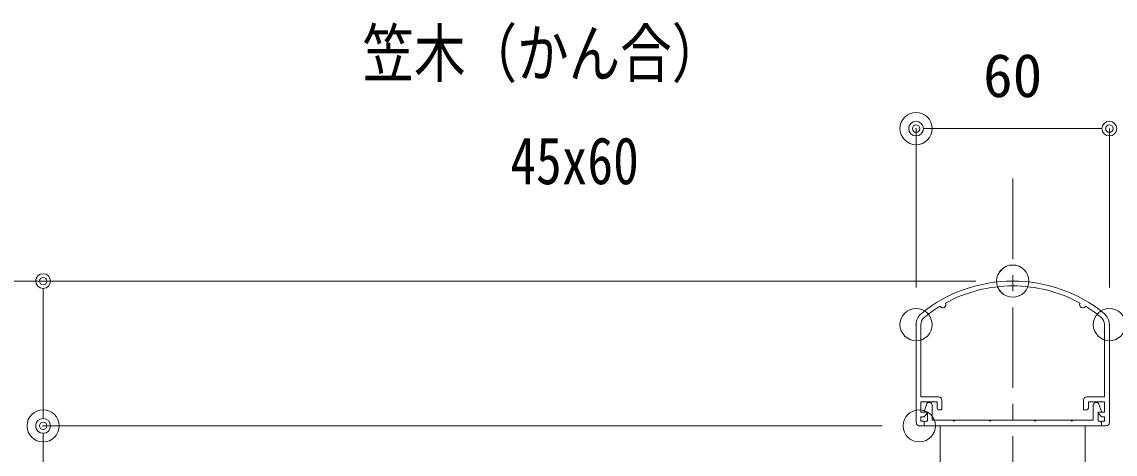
# Model space of a CAD drawing. Units: millimetres, scale not verified. Extents: x -3554 to 3554, y -1188 to 1188.
# Drawn here: x -2228.9 to -1889.6, y 572.3 to 706.7 of the extents above; entities that cross this region are included whole.
import ezdxf
from ezdxf.enums import TextEntityAlignment as Align

# ---------------------------------------------------------------- set-up
doc = ezdxf.new("R2010")
doc.units = ezdxf.units.MM
doc.header["$LTSCALE"] = 20
doc.header["$PDMODE"] = 32
doc.header["$PDSIZE"] = 10
doc.linetypes.add('USER1', pattern=[2, 1.25, -0.25, 0.25, -0.25])
for name, color, linetype, lineweight in [('0-0_0', 7, 'Continuous', 18), ('0-1_DEFPOINTS', 7, 'Continuous', 18), ('0-7_3中心線', 2, 'USER1', 18), ('0-9_1手摺寸法', 7, 'Continuous', 18), ('0-D_4アルミ', 6, 'Continuous', 18)]:
    doc.layers.add(name, color=color, linetype=linetype, lineweight=lineweight)
doc.styles.add('ＭＳ ゴシック', font='')
doc.styles.get('ＭＳ ゴシック').set_extended_font_data('MS Gothic')

# ---------------------------------------------------------------- blocks, each defined once
blk = doc.blocks.new('D28')
at = {"layer": '0-1_DEFPOINTS'}
blk.add_point((92.52, 1050.05), dxfattribs=at)
at = {"layer": '0-9_1手摺寸法'}
blk.add_line((81.02, 1050.05), (-388.82, 1050.05), dxfattribs=at)
blk = doc.blocks.new('D29')
at = {"layer": '0-1_DEFPOINTS'}
blk.add_point((92.5, 1050.05), dxfattribs=at)
at = {"layer": '0-9_1手摺寸法'}
blk.add_line((81, 1050.05), (-329.06, 1050.05), dxfattribs=at)
blk = doc.blocks.new('D34')
at = {"layer": '0-1_DEFPOINTS'}
blk.add_point((92.5, 1050.05), dxfattribs=at)
at = {"layer": '0-9_1手摺寸法'}
blk.add_line((81, 1050.05), (-271.35, 1050.05), dxfattribs=at)
blk = doc.blocks.new('_ORIGIN2')
at = {"layer": '0-0_0'}
blk.add_line((-0.5, 0), (-1, 0), dxfattribs=at)
for radius in [0.5, 0.25]:
    blk.add_circle((0, 0), radius, dxfattribs=at)
blk = doc.blocks.new('D39')
at = {"layer": '0-1_DEFPOINTS'}
for p in [(63.52, 1005.05), (-208.42, 915.05), (-1, 915.05)]:
    blk.add_point(p, dxfattribs=at)
at = {"layer": '0-9_1手摺寸法'}
for p, q in [((52.02, 1005.05), (-208.42, 1005.05)), ((-208.42, 1000.45), (-208.42, 919.65)), ((-12.5, 915.05), (-208.42, 915.05))]:
    blk.add_line(p, q, dxfattribs=at)
at = {"layer": '0-9_1手摺寸法', "xscale": 4.6, "yscale": 4.6}
for p, rotation in [((-208.42, 1005.05), 90), ((-208.42, 915.05), 270)]:
    blk.add_blockref('_ORIGIN2', p, dxfattribs=dict(at, rotation=rotation))
at = {"layer": '0-9_1手摺寸法', "style": 'ＭＳ ゴシック'}
blk.add_text('90', height=13.49, rotation=90, dxfattribs=at).set_placement((-214.17, 950.85), align=Align.BOTTOM_LEFT)
blk = doc.blocks.new('D40')
at = {"layer": '0-1_DEFPOINTS'}
for p in [(92.52, 1050.05), (-208.42, 1005.05), (63.52, 1005.05)]:
    blk.add_point(p, dxfattribs=at)
at = {"layer": '0-9_1手摺寸法'}
for p, q in [((81.02, 1050.05), (-208.42, 1050.05)), ((-208.42, 1045.45), (-208.42, 1009.65)), ((52.02, 1005.05), (-208.42, 1005.05))]:
    blk.add_line(p, q, dxfattribs=at)
at = {"layer": '0-9_1手摺寸法', "xscale": 4.6, "yscale": 4.6}
for p, rotation in [((-208.42, 1050.05), 90), ((-208.42, 1005.05), 270)]:
    blk.add_blockref('_ORIGIN2', p, dxfattribs=dict(at, rotation=rotation))
at = {"layer": '0-9_1手摺寸法', "style": 'ＭＳ ゴシック'}
blk.add_text('45', height=13.49, rotation=90, dxfattribs=at).set_placement((-214.17, 1018.35), align=Align.BOTTOM_LEFT)
blk = doc.blocks.new('D41')
at = {"layer": '0-1_DEFPOINTS'}
for p in [(62.52, 1097.45), (62.52, 1036.51), (122.52, 1036.51)]:
    blk.add_point(p, dxfattribs=at)
at = {"layer": '0-9_1手摺寸法'}
for p, q in [((62.52, 1048.01), (62.52, 1097.45)), ((117.92, 1097.45), (67.12, 1097.45)), ((122.52, 1048.01), (122.52, 1097.45))]:
    blk.add_line(p, q, dxfattribs=at)
at = {"layer": '0-9_1手摺寸法', "xscale": 4.6, "yscale": 4.6, "rotation": 180}
blk.add_blockref('_ORIGIN2', (62.52, 1097.45), dxfattribs=at)
at = {"layer": '0-9_1手摺寸法', "xscale": 4.6, "yscale": 4.6}
blk.add_blockref('_ORIGIN2', (122.52, 1097.45), dxfattribs=at)
at = {"layer": '0-9_1手摺寸法', "style": 'ＭＳ ゴシック'}
blk.add_text('60', height=13.49, dxfattribs=at).set_placement((83.32, 1103.2), align=Align.BOTTOM_LEFT)

msp = doc.modelspace()

# ---------------------------------------------------------------- linework, layer by layer
at = {"layer": '0-0_0'}
for p, q in [((-1943.88, 581.11), (-1943.88, 491.11)), ((-1898.88, 581.11), (-1898.88, 104.4))]:
    msp.add_line(p, q, dxfattribs=at)
at = {"layer": '0-7_3中心線'}
msp.add_line((-1921.38, 657.95), (-1921.38, -887.02), dxfattribs=at)
at = {"layer": '0-D_4アルミ'}
for p, q in [((-1951.36, 612.57), (-1951.36, 582.11)), ((-1949.86, 612.57), (-1949.86, 590.11)), ((-1892.86, 612.57), (-1892.86, 590.11)), ((-1891.36, 612.57), (-1891.36, 582.11)), ((-1949.86, 590.11), (-1944.36, 590.11)), ((-1949.86, 588.61), (-1944.86, 588.61)), ((-1949.86, 588.61), (-1949.86, 585.41)), ((-1948.86, 585.61), (-1947.98, 588.09)), ((-1946.36, 587.65), (-1946.36, 582.91)), ((-1944.86, 588.61), (-1944.86, 586.61)), ((-1943.36, 589.11), (-1943.36, 586.11)), ((-1899.36, 589.11), (-1899.36, 586.11)), ((-1892.86, 590.11), (-1898.36, 590.11)), ((-1892.86, 588.61), (-1897.86, 588.61)), ((-1897.86, 588.61), (-1897.86, 586.61)), ((-1896.36, 587.65), (-1896.36, 582.91)), ((-1893.86, 585.61), (-1894.75, 588.09)), ((-1892.86, 588.61), (-1892.86, 585.41)), ((-1949.86, 585.41), (-1948.06, 585.41)), ((-1949.86, 583.91), (-1949.86, 582.61)), ((-1947.86, 585.41), (-1948.66, 585.41)), ((-1947.86, 585.41), (-1947.86, 582.61)), ((-1944.36, 586.11), (-1943.36, 586.11)), ((-1898.36, 586.11), (-1899.36, 586.11)), ((-1894.86, 585.41), (-1894.06, 585.41)), ((-1894.86, 585.41), (-1894.86, 582.61)), ((-1893.86, 583.91), (-1894.86, 585.21)), ((-1892.86, 585.41), (-1894.66, 585.41)), ((-1892.86, 583.91), (-1893.86, 583.91)), ((-1892.86, 583.91), (-1892.86, 582.61)), ((-1950.36, 581.11), (-1948.86, 581.11)), ((-1949.86, 582.61), (-1948.86, 582.61)), ((-1948.86, 582.61), (-1948.86, 581.11)), ((-1948.86, 582.11), (-1948.86, 581.11)), ((-1921.36, 581.11), (-1948.86, 581.11)), ((-1947.86, 582.61), (-1948.36, 582.61)), ((-1921.36, 582.91), (-1946.36, 582.91)), ((-1939.96, 582.91), (-1939.83, 582.7)), ((-1939.36, 582.91), (-1939.49, 582.7)), ((-1928.66, 582.91), (-1928.53, 582.7)), ((-1928.06, 582.91), (-1928.19, 582.7)), ((-1921.36, 582.91), (-1896.36, 582.91)), ((-1921.36, 581.11), (-1893.86, 581.11)), ((-1914.66, 582.91), (-1914.53, 582.7)), ((-1914.06, 582.91), (-1914.19, 582.7)), ((-1903.36, 582.91), (-1903.23, 582.7)), ((-1902.76, 582.91), (-1902.89, 582.7)), ((-1894.86, 582.61), (-1894.36, 582.61)), ((-1892.86, 582.61), (-1893.86, 582.61)), ((-1893.86, 582.61), (-1893.86, 581.11)), ((-1893.86, 582.11), (-1893.86, 581.11)), ((-1892.36, 581.11), (-1893.86, 581.11))]:
    msp.add_line(p, q, dxfattribs=at)
msp.add_lwpolyline([(-1949.86, 583.91), (-1948.86, 583.91), (-1947.86, 585.21)], dxfattribs=at)
for centre, radius, start, end in [((-1921.36, 581.11), 45, 90, 129.0228), ((-1921.36, 581.11), 43.5, 90, 118.6828), ((-1921.36, 581.11), 45, 50.9772, 90), ((-1921.36, 581.11), 43.5, 61.3172, 90), ((-1921.36, 581.11), 43.5, 121.3172, 129.0228), ((-1943.11, 618.78), 1, 210.6586, 29.3414), ((-1899.61, 618.78), 1, 150.6586, 329.3414), ((-1921.36, 581.11), 43.5, 50.9772, 58.6828), ((-1946.86, 612.57), 4.5, 129.0228, 180), ((-1946.86, 612.57), 3, 129.0228, 180), ((-1895.86, 612.57), 3, 0, 50.9772), ((-1895.86, 612.57), 4.5, 0, 50.9772), ((-1947.28, 587.48), 0.928, 10.3936, 138.8876), ((-1944.36, 589.11), 1, 0, 90), ((-1898.36, 589.11), 1, 90, 180), ((-1895.45, 587.48), 0.928, 41.1124, 169.6063), ((-1948.66, 585.61), 0.2, 180, 270), ((-1948.06, 585.21), 0.2, 360, 90), ((-1944.36, 586.61), 0.5, 180, 270), ((-1898.36, 586.61), 0.5, 270, 0), ((-1894.66, 585.21), 0.2, 90, 180), ((-1894.06, 585.61), 0.2, 270, 0), ((-1950.36, 582.11), 1, 180, 270), ((-1948.36, 582.11), 0.5, 90, 180), ((-1939.66, 582.81), 0.2, 212.3335, 327.6665), ((-1928.36, 582.81), 0.2, 212.3335, 327.6665), ((-1914.36, 582.81), 0.2, 212.3335, 327.6665), ((-1903.06, 582.81), 0.2, 212.3335, 327.6665), ((-1894.36, 582.11), 0.5, 0, 90), ((-1892.36, 582.11), 1, 270, 0)]:
    msp.add_arc(centre, radius, start, end, dxfattribs=at)

# ---------------------------------------------------------------- block references
at = {"layer": '0-9_1手摺寸法'}
for name in ['D41', 'D28', 'D29', 'D34', 'D40', 'D39']:
    msp.add_blockref(name, (-2013.88, -423.94), dxfattribs=at)

# ---------------------------------------------------------------- texts
at = {"layer": '0-0_0', "style": 'ＭＳ ゴシック', "width": 0.8}
for s, p in [('笠木（かん合）', (-2123.18, 685.18)), ('45x60', (-2077.3, 651.83))]:
    msp.add_text(s, height=14.66, dxfattribs=at).set_placement(p, align=Align.BOTTOM_LEFT)

doc.saveas('drawing.dxf')
